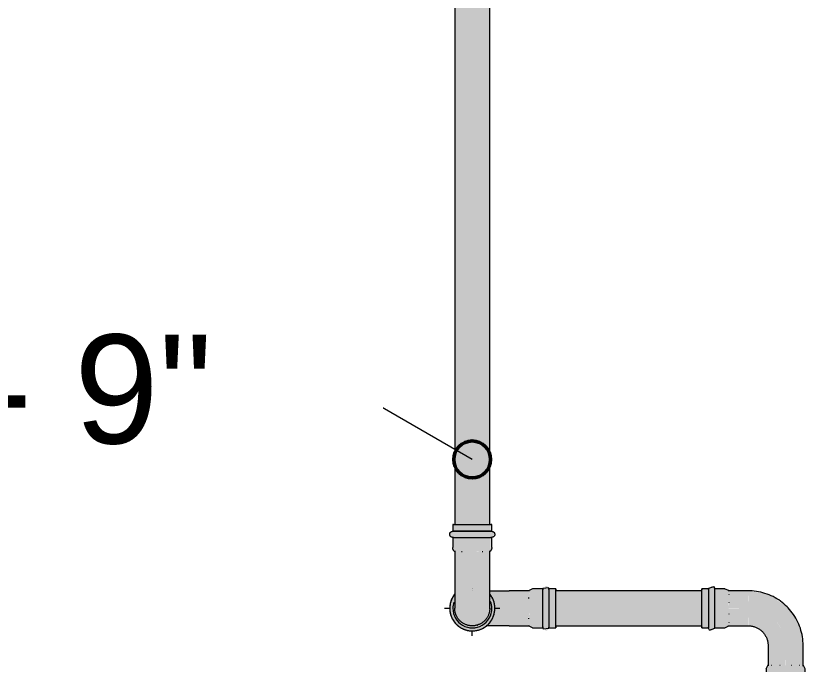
# Model space of a CAD drawing. Header units: inches. Extents: x -3385 to 41, y 7 to 1342.
# Drawn here: x -773.76 to -730.78, y 435.26 to 470.4 of the extents above; entities that cross this region are included whole.
import ezdxf

# ---------------------------------------------------------------- set-up
doc = ezdxf.new("R2010")
doc.units = ezdxf.units.IN
doc.header["$MEASUREMENT"] = 0
for name, color, linetype, lineweight in [('G-ANNO-DIMS', 111, 'Continuous', 9), ('P-PIPE', 3, 'Continuous', 9), ('P-PIPE-CNTR', 3, 'Continuous', 9)]:
    doc.layers.add(name, color=color, linetype=linetype, lineweight=lineweight)
doc.styles.add('Arial', font='arial.ttf', dxfattribs={"height": 5.901198})

# ---------------------------------------------------------------- blocks, each defined once
blk = doc.blocks.new('Victaulic-VicPress316-Elbow 90-45deg Style P568_P571 - Standard-1200392-LOWER PARKING')
at = {"layer": 'P-PIPE'}
for points in [[(-745.718, 438.284), (-745.721, 439.291), (-745.722, 439.291), (-745.84, 439.313), (-745.9, 439.265), (-745.938, 439.174), (-745.909, 439.1), (-745.937, 438.82), (-745.919, 438.747), (-745.919, 438.495), (-745.936, 438.284), (-745.84, 438.284)], [(-745.162, 438.284), (-745.161, 438.284), (-745.164, 439.291), (-745.721, 439.291), (-745.718, 438.284), (-745.162, 438.284)], [(-744.832, 438.284), (-744.835, 439.291), (-744.887, 439.449), (-745.001, 439.507), (-745.094, 439.394), (-745.164, 439.291), (-745.161, 438.284), (-744.914, 438.284)], [(-744.832, 438.284), (-744.457, 438.284), (-744.46, 439.291), (-744.835, 439.291), (-744.833, 438.595)], [(-747.718, 438.284), (-746.992, 438.284), (-746.996, 439.234), (-748.051, 439.225), (-748.05, 439.04), (-747.933, 438.874), (-747.881, 438.776), (-747.859, 438.734), (-747.795, 438.523), (-747.771, 438.284)], [(-748.994, 437.06), (-748.654, 437.118), (-748.361, 437.237), (-748.135, 437.436), (-747.865, 437.814), (-747.853, 438.284), (-747.934, 438.28), (-748.137, 437.66), (-748.666, 437.276), (-749.324, 437.279), (-749.851, 437.663), (-750.053, 438.284), (-750.218, 438.284), (-750.194, 438.044), (-750.124, 437.814), (-749.822, 437.395), (-749.627, 437.237), (-749.323, 437.113)], [(-748.665, 437.276), (-748.135, 437.661), (-747.933, 438.284), (-748.042, 438.284), (-748.052, 438.254), (-748.083, 438.046), (-748.116, 437.939), (-748.224, 437.725), (-748.272, 437.673), (-748.431, 437.526), (-748.545, 437.452), (-748.717, 437.38), (-748.836, 437.349), (-749.035, 437.338), (-749.226, 437.366), (-749.326, 437.393), (-749.495, 437.476), (-749.642, 437.59), (-749.762, 437.724), (-749.854, 437.878), (-749.912, 438.034), (-749.935, 438.125), (-749.95, 438.284), (-750.051, 438.284), (-749.83, 437.647), (-749.319, 437.276)], [(-747.8, 437.334), (-746.995, 437.348), (-746.992, 438.284), (-747.774, 438.284), (-747.834, 437.936), (-747.863, 437.865), (-747.865, 437.814), (-747.937, 437.684), (-747.982, 437.612), (-748.19, 437.376), (-748.224, 437.334), (-747.943, 437.334)], [(-745.915, 437.334), (-745.938, 437.393), (-745.908, 437.467), (-745.914, 437.554), (-745.918, 437.629), (-745.937, 437.747), (-745.919, 437.884), (-745.907, 438.079), (-745.936, 438.284), (-746.992, 438.284), (-746.995, 437.334), (-745.938, 437.334)], [(-745.841, 437.254), (-745.721, 437.276), (-745.718, 438.284), (-745.935, 438.28), (-745.905, 438.004), (-745.928, 437.673), (-745.914, 437.553), (-745.912, 437.437), (-745.937, 437.377), (-745.877, 437.276), (-745.852, 437.261)], [(-745.72, 437.276), (-745.164, 437.276), (-745.162, 438.284), (-745.718, 438.284), (-745.721, 437.276)], [(-745.001, 437.06), (-744.886, 437.126), (-744.835, 437.276), (-744.832, 438.284), (-745.161, 438.284), (-745.163, 437.273), (-745.05, 437.11)], [(-744.833, 437.276), (-744.46, 437.276), (-744.457, 438.284), (-744.832, 438.284), (-744.834, 437.276)], [(-748.247, 437.708), (-748.219, 437.738), (-748.242, 437.715), (-748.246, 437.709)]]:
    blk.add_hatch(color=256, dxfattribs=at).paths.add_polyline_path(points, flags=0)
h = blk.add_hatch(color=256, dxfattribs=at)
h.paths.add_polyline_path([(-750.053, 438.284), (-749.95, 438.6), (-749.951, 439), (-750.124, 438.753), (-750.194, 438.523), (-750.218, 438.284), (-750.124, 438.284)], flags=0)
h.paths.add_polyline_path([(-747.771, 438.284), (-747.795, 438.523), (-747.865, 438.753), (-748.051, 439), (-748.036, 438.6), (-747.933, 438.284), (-747.795, 438.284)], flags=0)
h = blk.add_hatch(color=256, dxfattribs=at)
h.paths.add_polyline_path([(-746.995, 439.219), (-746.994, 439.219), (-746.994, 439.219)], flags=0)
h.paths.add_polyline_path([(-746.78, 438.284), (-745.936, 438.284), (-745.909, 438.604), (-745.936, 438.86), (-745.916, 439.014), (-745.915, 439.127), (-745.938, 439.189), (-745.916, 439.234), (-746.995, 439.219), (-746.992, 438.284)], flags=0)
h = blk.add_hatch(color=256, dxfattribs=at)
h.paths.add_polyline_path([(-748.042, 438.284), (-747.933, 438.284), (-748.05, 438.61), (-748.047, 438.299)], flags=0)
h.paths.add_polyline_path([(-750.051, 438.284), (-749.949, 438.286), (-749.95, 438.594), (-750.006, 438.423)], flags=0)
for p, q in [((-748.995, 439.343), (-748.997, 439.343)), ((-748.992, 439.343), (-748.994, 439.343)), ((-745.722, 439.343), (-745.94, 439.234)), ((-745.166, 439.343), (-745.722, 439.343)), ((-744.461, 439.343), (-744.837, 439.343)), ((-748.998, 439.234), (-749.003, 439.234)), ((-745.895, 439.234), (-746.996, 439.234)), ((-749.003, 437.334), (-748.998, 437.334)), ((-748.997, 437.225), (-748.995, 437.225)), ((-748.994, 437.225), (-748.992, 437.225)), ((-746.996, 437.334), (-745.892, 437.334)), ((-745.722, 437.225), (-745.94, 437.334)), ((-745.722, 437.225), (-745.166, 437.225)), ((-744.837, 437.225), (-744.461, 437.225))]:
    blk.add_line(p, q, dxfattribs=at)
at = {"layer": 'P-PIPE', "flags": 128}
for points in [[(-744.832, 438.284), (-744.832, 438.326), (-744.832, 438.368), (-744.832, 438.41), (-744.832, 438.452), (-744.832, 438.494), (-744.832, 438.535), (-744.832, 438.576), (-744.832, 438.617), (-744.832, 438.657), (-744.833, 438.696), (-744.833, 438.735), (-744.833, 438.773), (-744.833, 438.81), (-744.833, 438.846), (-744.833, 438.882), (-744.833, 438.916), (-744.833, 438.95), (-744.833, 438.982), (-744.833, 439.014), (-744.834, 439.044), (-744.834, 439.073), (-744.834, 439.101), (-744.834, 439.127), (-744.834, 439.152), (-744.834, 439.176), (-744.834, 439.198), (-744.835, 439.219), (-744.835, 439.238), (-744.835, 439.256), (-744.835, 439.272), (-744.835, 439.287), (-744.835, 439.3), (-744.836, 439.312), (-744.836, 439.322), (-744.836, 439.331), (-744.836, 439.339), (-744.836, 439.346), (-744.837, 439.355), (-744.848, 439.402), (-745.164, 439.365), (-745.166, 439.35), (-745.166, 439.342), (-745.166, 439.335), (-745.166, 439.327), (-745.167, 439.318), (-745.167, 439.307), (-745.167, 439.294)], [(-749.96, 439.035), (-749.989, 438.996), (-750.017, 438.956), (-750.043, 438.914), (-750.067, 438.872), (-750.09, 438.828), (-750.111, 438.784), (-750.13, 438.739), (-750.147, 438.693), (-750.163, 438.647), (-750.176, 438.6), (-750.188, 438.552), (-750.198, 438.504), (-750.206, 438.456), (-750.212, 438.408), (-750.216, 438.359), (-750.218, 438.31), (-750.218, 438.284)], [(-748.051, 439.234), (-748.008, 439.234), (-747.937, 439.234), (-747.865, 439.234), (-747.792, 439.234), (-747.718, 439.234), (-747.642, 439.234), (-747.565, 439.234), (-747.488, 439.234), (-747.409, 439.234), (-747.33, 439.234), (-747.25, 439.234), (-747.17, 439.234), (-747.09, 439.234), (-747.009, 439.234), (-746.996, 439.234)], [(-747.771, 438.284), (-747.772, 438.332), (-747.775, 438.381), (-747.78, 438.43), (-747.787, 438.478), (-747.795, 438.527), (-747.806, 438.574), (-747.819, 438.622), (-747.833, 438.668), (-747.849, 438.715), (-747.868, 438.76), (-747.887, 438.805), (-747.909, 438.849), (-747.933, 438.891), (-747.958, 438.933), (-747.985, 438.974), (-748.013, 439.014), (-748.043, 439.053)], [(-750.218, 438.284), (-750.217, 438.235), (-750.214, 438.186), (-750.209, 438.137), (-750.202, 438.089), (-750.194, 438.04), (-750.183, 437.993), (-750.17, 437.945), (-750.156, 437.899), (-750.139, 437.853), (-750.121, 437.807), (-750.101, 437.762), (-750.08, 437.719), (-750.056, 437.676), (-750.031, 437.634), (-750.004, 437.593), (-749.976, 437.553), (-749.946, 437.514), (-749.914, 437.477), (-749.881, 437.441), (-749.847, 437.406), (-749.811, 437.372), (-749.774, 437.341), (-749.736, 437.31), (-749.696, 437.281), (-749.655, 437.254), (-749.614, 437.228), (-749.571, 437.204), (-749.527, 437.182), (-749.483, 437.162), (-749.438, 437.143), (-749.392, 437.126), (-749.345, 437.111), (-749.298, 437.098), (-749.25, 437.087), (-749.202, 437.078), (-749.154, 437.07), (-749.105, 437.065), (-749.057, 437.062), (-749.008, 437.06), (-748.959, 437.061), (-748.91, 437.063), (-748.861, 437.067), (-748.813, 437.074), (-748.764, 437.082), (-748.716, 437.092), (-748.669, 437.104), (-748.622, 437.118), (-748.576, 437.134), (-748.53, 437.152), (-748.485, 437.171), (-748.441, 437.192), (-748.398, 437.215), (-748.356, 437.24), (-748.315, 437.266), (-748.274, 437.294), (-748.235, 437.324), (-748.198, 437.355), (-748.161, 437.388), (-748.126, 437.422), (-748.092, 437.457), (-748.06, 437.494), (-748.029, 437.532), (-748, 437.571), (-747.972, 437.611), (-747.946, 437.653), (-747.922, 437.695), (-747.899, 437.739), (-747.878, 437.783), (-747.859, 437.828), (-747.842, 437.874), (-747.826, 437.92), (-747.813, 437.967), (-747.801, 438.015), (-747.791, 438.063), (-747.783, 438.111), (-747.777, 438.159), (-747.773, 438.208), (-747.771, 438.257), (-747.771, 438.284)], [(-745.167, 437.28), (-745.167, 437.267), (-745.167, 437.255), (-745.166, 437.245), (-745.166, 437.236), (-745.166, 437.228), (-745.166, 437.221), (-745.165, 437.213), (-745.155, 437.166), (-744.838, 437.202), (-744.837, 437.217), (-744.836, 437.225), (-744.836, 437.232), (-744.836, 437.24), (-744.836, 437.249), (-744.835, 437.26), (-744.835, 437.273), (-744.835, 437.287), (-744.835, 437.302), (-744.835, 437.319), (-744.835, 437.338), (-744.834, 437.358), (-744.834, 437.379), (-744.834, 437.402), (-744.834, 437.426), (-744.834, 437.452), (-744.834, 437.479), (-744.834, 437.507), (-744.833, 437.537), (-744.833, 437.568), (-744.833, 437.599), (-744.833, 437.632), (-744.833, 437.666), (-744.833, 437.701), (-744.833, 437.737), (-744.833, 437.774), (-744.833, 437.812), (-744.833, 437.85), (-744.833, 437.889), (-744.832, 437.929), (-744.832, 437.969), (-744.832, 438.009), (-744.832, 438.051), (-744.832, 438.092), (-744.832, 438.134), (-744.832, 438.176), (-744.832, 438.218), (-744.832, 438.261), (-744.832, 438.284)], [(-748.995, 437.334), (-749.001, 437.334), (-749.003, 437.334), (-749.003, 437.334)], [(-746.996, 437.334), (-747.076, 437.334), (-747.157, 437.334), (-747.237, 437.334), (-747.317, 437.334), (-747.396, 437.334), (-747.475, 437.334), (-747.552, 437.334), (-747.629, 437.334), (-747.705, 437.334), (-747.78, 437.334), (-747.853, 437.334), (-747.925, 437.334), (-747.996, 437.334), (-748.065, 437.334), (-748.132, 437.334), (-748.198, 437.334), (-748.242, 437.334)]]:
    blk.add_lwpolyline(points, dxfattribs=at)
at = {"layer": 'P-PIPE'}
for centre, major_axis, ratio, start_param, end_param in [((-745.166, 438.284), (0, 1.059), 0.004151, 4.712389, 6.597345), ((-744.837, 438.284), (0, 1.059), 0.004151, 4.712389, 6.551046), ((-744.461, 438.284), (0, 1.059), 0.004151, 4.712389, 6.597345), ((-745.94, 438.284), (0, 0.95), 0.004151, 5.317863, 5.367557), ((-748.992, 438.284), (0, 1.059), 0.999991, 1.256643, 1.570796), ((-748.992, 438.284), (0, 1.059), 0.999991, 4.712389, 5.07564), ((-748.992, 438.284), (0, 1.059), 0.999991, 1.570796, 4.712389), ((-748.992, 438.284), (0, 0.95), 0.999991, 4.669048, 4.712389), ((-748.992, 438.284), (0, 0.95), 0.999991, 4.712389, 4.729247), ((-745.166, 438.284), (0, 1.059), 0.004151, 2.827433, 4.712389), ((-744.837, 438.284), (0, 1.059), 0.004151, 2.85003, 4.712389), ((-744.461, 438.284), (0, 1.059), 0.004151, 2.827433, 4.712389), ((-748.992, 438.284), (0, 0.95), 0.999991, 4.039017, 4.118381), ((-745.94, 438.284), (0, 0.95), 0.004151, 4.057221, 4.106915), ((-748.994, 438.284), (0, 1.059), 0.999991, 2.827433, 3.455752), ((-748.992, 438.284), (0, 0.95), 0.999991, 3.411633, 3.455752)]:
    blk.add_ellipse(centre, major_axis=major_axis, ratio=ratio, start_param=start_param, end_param=end_param, dxfattribs=at)
blk = doc.blocks.new('Victaulic-VicPress316-Elbow 90-45deg Style P568_P571 - Standard-V22-LOWER PARKING')
at = {"layer": 'P-PIPE'}
for points in [[(-749.002, 442.458), (-749.002, 442.834), (-750.008, 442.834), (-750.008, 442.458), (-749.002, 442.458), (-749.23, 442.52)], [(-747.994, 442.458), (-747.994, 442.834), (-749.002, 442.834), (-749.002, 442.458), (-748.113, 442.458)], [(-748.121, 442.129), (-747.994, 442.129), (-747.777, 442.294), (-747.835, 442.406), (-747.994, 442.458), (-749.002, 442.458), (-749.002, 442.129), (-748.178, 442.129)], [(-749.236, 441.573), (-749.002, 441.573), (-749.002, 442.129), (-750.008, 442.129), (-750.008, 441.573), (-749.239, 441.573)], [(-748.178, 441.573), (-747.994, 441.573), (-747.994, 442.129), (-749.002, 442.129), (-749.002, 441.573), (-748.187, 441.573)], [(-748.109, 441.355), (-748.071, 441.368), (-747.994, 441.417), (-747.971, 441.454), (-747.994, 441.573), (-749.002, 441.573), (-748.999, 441.355), (-748.723, 441.386), (-748.391, 441.363), (-748.271, 441.378), (-748.155, 441.381)], [(-749.002, 440.299), (-749.003, 441.355), (-749.323, 441.382), (-749.624, 441.365), (-749.732, 441.376), (-749.834, 441.383), (-749.905, 441.355), (-749.951, 441.378), (-749.937, 440.299), (-749.002, 440.299)], [(-748.051, 440.299), (-748.052, 441.378), (-748.109, 441.355), (-748.187, 441.384), (-748.272, 441.378), (-748.347, 441.374), (-748.464, 441.355), (-748.563, 441.371), (-748.798, 441.383), (-749.002, 441.355), (-749.001, 440.299), (-748.066, 440.299)], [(-748.999, 437.335), (-749.002, 440.299), (-749.951, 440.299), (-749.948, 438.279), (-749.914, 438.041), (-749.878, 437.931), (-749.82, 437.808), (-749.725, 437.673), (-749.566, 437.526), (-749.452, 437.452), (-749.28, 437.38), (-749.146, 437.348), (-749, 437.335)], [(-748.999, 437.335), (-748.834, 437.349), (-748.673, 437.392), (-748.505, 437.474), (-748.388, 437.557), (-748.224, 437.741), (-748.176, 437.809), (-748.086, 438.034), (-748.064, 438.118), (-748.05, 438.437), (-748.066, 440.299), (-749.002, 440.299), (-748.999, 437.348)]]:
    blk.add_hatch(color=256, dxfattribs=at).paths.add_polyline_path(points, flags=0)
h = blk.add_hatch(color=256, dxfattribs=at)
h.paths.add_polyline_path([(-749.002, 442.129), (-749.002, 442.458), (-750.049, 442.445), (-750.167, 442.406), (-750.224, 442.294), (-750.167, 442.24), (-750.008, 442.129), (-749.234, 442.129)], flags=0)
h.paths.add_polyline_path([(-749.242, 442.179), (-749.002, 442.211), (-749.002, 442.211), (-749.203, 442.184)], flags=0)
h = blk.add_hatch(color=256, dxfattribs=at)
h.paths.add_polyline_path([(-749.002, 441.403), (-749.002, 441.403), (-749.106, 441.442)], flags=0)
h.paths.add_polyline_path([(-749.002, 441.355), (-749.002, 441.573), (-750.008, 441.571), (-750.031, 441.454), (-749.982, 441.394), (-749.893, 441.355), (-749.818, 441.384), (-749.54, 441.355), (-749.465, 441.372), (-749.213, 441.372), (-749.005, 441.355)], flags=0)
h = blk.add_hatch(color=256, dxfattribs=at)
h.paths.add_polyline_path([(-748.997, 437.06), (-748.997, 437.061), (-749.323, 437.113), (-749.509, 437.183), (-749.429, 437.142), (-749.19, 437.079)], flags=0)
h.paths.add_polyline_path([(-749.844, 437.424), (-750.061, 437.692), (-750.044, 437.65), (-749.849, 437.428)], flags=0)
h.paths.add_polyline_path([(-749.763, 437.597), (-749.781, 437.612), (-749.856, 437.684), (-749.836, 437.65), (-749.783, 437.612)], flags=0)
h.paths.add_polyline_path([(-750.024, 438.194), (-750.033, 438.227), (-750.051, 438.284), (-750.051, 438.279), (-750.028, 438.207)], flags=0)
h.paths.add_polyline_path([(-750.091, 438.801), (-749.951, 439.014), (-749.965, 439.014), (-750.061, 438.876)], flags=0)
h = blk.add_hatch(color=256, dxfattribs=at)
h.paths.add_polyline_path([(-748.568, 437.153), (-748.528, 437.154), (-748.525, 437.17), (-748.561, 437.156)], flags=0)
h.paths.add_polyline_path([(-748.137, 437.434), (-748.073, 437.499), (-747.933, 437.693), (-747.95, 437.689), (-748.135, 437.436)], flags=0)
h.paths.add_polyline_path([(-747.863, 437.865), (-747.824, 437.972), (-747.774, 438.284), (-747.853, 438.284), (-747.862, 437.929)], flags=0)
h.paths.add_polyline_path([(-747.912, 438.822), (-747.95, 438.917), (-748.042, 439.007), (-747.933, 438.853)], flags=0)
for p, q in [((-750.06, 442.834), (-750.06, 442.458)), ((-747.942, 442.458), (-747.942, 442.834)), ((-750.06, 442.129), (-750.06, 441.573)), ((-747.942, 441.573), (-747.942, 442.129)), ((-749.951, 441.398), (-749.951, 440.299)), ((-748.051, 440.299), (-748.051, 441.401)), ((-748.997, 439.343), (-748.998, 439.343)), ((-748.997, 439.343), (-748.997, 439.343)), ((-748.998, 439.234), (-748.999, 439.234)), ((-748.999, 437.334), (-748.998, 437.334)), ((-748.998, 437.225), (-748.997, 437.225)), ((-748.997, 437.225), (-748.997, 437.225))]:
    blk.add_line(p, q, dxfattribs=at)
at = {"layer": 'P-PIPE', "flags": 128}
for points in [[(-750.06, 442.129), (-750.067, 442.129), (-750.073, 442.13), (-750.08, 442.13), (-750.086, 442.131), (-750.093, 442.132), (-750.099, 442.134), (-750.105, 442.135), (-750.112, 442.137), (-750.118, 442.14), (-750.124, 442.142), (-750.13, 442.145), (-750.136, 442.148), (-750.142, 442.151), (-750.147, 442.154), (-750.153, 442.158), (-750.158, 442.162), (-750.163, 442.166), (-750.168, 442.17), (-750.173, 442.174), (-750.178, 442.179), (-750.182, 442.184), (-750.187, 442.189), (-750.191, 442.194), (-750.195, 442.199), (-750.198, 442.205), (-750.202, 442.21), (-750.205, 442.216), (-750.208, 442.222), (-750.211, 442.228), (-750.213, 442.234), (-750.216, 442.24), (-750.218, 442.246), (-750.219, 442.253), (-750.221, 442.259), (-750.222, 442.266), (-750.223, 442.272), (-750.224, 442.279), (-750.224, 442.285), (-750.224, 442.292), (-750.224, 442.298), (-750.224, 442.305), (-750.223, 442.311), (-750.223, 442.318), (-750.222, 442.324), (-750.22, 442.331), (-750.219, 442.337), (-750.217, 442.344), (-750.215, 442.35), (-750.212, 442.356), (-750.21, 442.362), (-750.207, 442.368), (-750.204, 442.374), (-750.2, 442.379), (-750.197, 442.385), (-750.193, 442.39), (-750.189, 442.396), (-750.185, 442.401), (-750.18, 442.406), (-750.176, 442.41), (-750.171, 442.415), (-750.166, 442.419), (-750.161, 442.423), (-750.156, 442.427), (-750.15, 442.431), (-750.145, 442.435), (-750.139, 442.438), (-750.133, 442.441), (-750.127, 442.444), (-750.121, 442.446), (-750.115, 442.449), (-750.109, 442.451), (-750.103, 442.452), (-750.096, 442.454), (-750.09, 442.455), (-750.083, 442.456), (-750.077, 442.457), (-750.07, 442.458), (-750.064, 442.458), (-750.06, 442.458)], [(-749.002, 442.458), (-749.044, 442.458), (-749.087, 442.458), (-749.129, 442.458), (-749.171, 442.458), (-749.212, 442.458), (-749.254, 442.458), (-749.295, 442.458), (-749.335, 442.458), (-749.375, 442.458), (-749.414, 442.458), (-749.453, 442.458), (-749.491, 442.458), (-749.528, 442.458), (-749.564, 442.458), (-749.6, 442.458), (-749.634, 442.458), (-749.668, 442.458), (-749.7, 442.458), (-749.731, 442.458), (-749.761, 442.458), (-749.79, 442.458), (-749.818, 442.458), (-749.844, 442.458), (-749.869, 442.458), (-749.893, 442.458), (-749.915, 442.458), (-749.935, 442.458), (-749.955, 442.458), (-749.972, 442.458), (-749.988, 442.458), (-750.003, 442.458), (-750.016, 442.458), (-750.027, 442.458), (-750.037, 442.458), (-750.045, 442.458), (-750.051, 442.458), (-750.056, 442.458), (-750.059, 442.458), (-750.06, 442.458), (-750.06, 442.458)], [(-750.06, 442.458), (-750.059, 442.458), (-750.057, 442.458), (-750.052, 442.458), (-750.046, 442.458), (-750.039, 442.458), (-750.03, 442.458), (-750.019, 442.458), (-750.006, 442.458)], [(-747.942, 442.458), (-747.943, 442.458), (-747.945, 442.458), (-747.95, 442.458), (-747.955, 442.458), (-747.963, 442.458), (-747.972, 442.458), (-747.983, 442.458), (-747.996, 442.458), (-748.01, 442.458), (-748.026, 442.458), (-748.043, 442.458), (-748.062, 442.458), (-748.082, 442.458), (-748.104, 442.458), (-748.127, 442.458), (-748.152, 442.458), (-748.178, 442.458), (-748.205, 442.458), (-748.233, 442.458), (-748.263, 442.458), (-748.294, 442.458), (-748.326, 442.458), (-748.359, 442.458), (-748.394, 442.458), (-748.429, 442.458), (-748.465, 442.458), (-748.502, 442.458), (-748.54, 442.458), (-748.578, 442.458), (-748.617, 442.458), (-748.657, 442.458), (-748.697, 442.458), (-748.738, 442.458), (-748.779, 442.458), (-748.821, 442.458), (-748.863, 442.458), (-748.905, 442.458), (-748.947, 442.458), (-748.99, 442.458), (-749.002, 442.458)], [(-747.999, 442.458), (-747.986, 442.458), (-747.975, 442.458), (-747.965, 442.458), (-747.957, 442.458), (-747.951, 442.458), (-747.946, 442.458), (-747.943, 442.458), (-747.942, 442.458), (-747.942, 442.458)], [(-747.942, 442.458), (-747.935, 442.458), (-747.929, 442.458), (-747.922, 442.457), (-747.916, 442.456), (-747.909, 442.455), (-747.903, 442.453), (-747.896, 442.452), (-747.89, 442.45), (-747.884, 442.447), (-747.878, 442.445), (-747.872, 442.442), (-747.866, 442.439), (-747.86, 442.436), (-747.855, 442.433), (-747.849, 442.429), (-747.844, 442.425), (-747.839, 442.421), (-747.833, 442.417), (-747.829, 442.413), (-747.824, 442.408), (-747.819, 442.403), (-747.815, 442.398), (-747.811, 442.393), (-747.807, 442.388), (-747.804, 442.382), (-747.8, 442.377), (-747.797, 442.371), (-747.794, 442.365), (-747.791, 442.359), (-747.789, 442.353), (-747.786, 442.347), (-747.784, 442.341), (-747.783, 442.334), (-747.781, 442.328), (-747.78, 442.321), (-747.779, 442.315), (-747.778, 442.308), (-747.778, 442.302), (-747.777, 442.295), (-747.778, 442.289), (-747.778, 442.282), (-747.778, 442.276), (-747.779, 442.269), (-747.78, 442.263), (-747.782, 442.256), (-747.783, 442.25), (-747.785, 442.243), (-747.787, 442.237), (-747.79, 442.231), (-747.792, 442.225), (-747.795, 442.219), (-747.798, 442.213), (-747.802, 442.208), (-747.805, 442.202), (-747.809, 442.197), (-747.813, 442.191), (-747.817, 442.186), (-747.822, 442.182), (-747.826, 442.177), (-747.831, 442.172), (-747.836, 442.168), (-747.841, 442.164), (-747.846, 442.16), (-747.852, 442.156), (-747.857, 442.153), (-747.863, 442.149), (-747.869, 442.146), (-747.875, 442.143), (-747.881, 442.141), (-747.887, 442.139), (-747.893, 442.136), (-747.899, 442.135), (-747.906, 442.133), (-747.912, 442.132), (-747.919, 442.131), (-747.925, 442.13), (-747.932, 442.129), (-747.938, 442.129), (-747.942, 442.129)], [(-750.015, 442.129), (-750.027, 442.129), (-750.036, 442.129), (-750.044, 442.129), (-750.051, 442.129), (-750.056, 442.129), (-750.059, 442.129), (-750.06, 442.129), (-750.06, 442.129)], [(-750.06, 442.129), (-750.059, 442.129), (-750.057, 442.129), (-750.052, 442.129), (-750.046, 442.129), (-750.039, 442.129), (-750.03, 442.129), (-750.019, 442.129), (-750.006, 442.129), (-749.992, 442.129), (-749.976, 442.129), (-749.959, 442.129), (-749.94, 442.129), (-749.92, 442.129), (-749.898, 442.129), (-749.875, 442.129), (-749.85, 442.129), (-749.824, 442.129), (-749.797, 442.129), (-749.769, 442.129), (-749.739, 442.129), (-749.708, 442.129), (-749.676, 442.129), (-749.643, 442.129), (-749.608, 442.129), (-749.573, 442.129), (-749.537, 442.129), (-749.5, 442.129), (-749.462, 442.129), (-749.424, 442.129), (-749.385, 442.129), (-749.345, 442.129), (-749.305, 442.129), (-749.264, 442.129), (-749.223, 442.129), (-749.181, 442.129), (-749.139, 442.129), (-749.097, 442.129), (-749.055, 442.129), (-749.012, 442.129), (-749.002, 442.129)], [(-749.002, 442.129), (-748.96, 442.129), (-748.917, 442.129), (-748.875, 442.129), (-748.833, 442.129), (-748.792, 442.129), (-748.75, 442.129), (-748.709, 442.129), (-748.669, 442.129), (-748.629, 442.129), (-748.589, 442.129), (-748.551, 442.129), (-748.513, 442.129), (-748.476, 442.129), (-748.439, 442.129), (-748.404, 442.129), (-748.369, 442.129), (-748.336, 442.129), (-748.303, 442.129), (-748.272, 442.129), (-748.242, 442.129), (-748.213, 442.129), (-748.185, 442.129), (-748.159, 442.129), (-748.134, 442.129), (-748.11, 442.129), (-748.088, 442.129), (-748.067, 442.129), (-748.048, 442.129), (-748.03, 442.129), (-748.014, 442.129), (-748, 442.129), (-747.987, 442.129), (-747.975, 442.129), (-747.966, 442.129), (-747.958, 442.129), (-747.951, 442.129), (-747.946, 442.129), (-747.943, 442.129), (-747.942, 442.129), (-747.942, 442.129)], [(-747.942, 442.129), (-747.943, 442.129), (-747.945, 442.129), (-747.95, 442.129), (-747.955, 442.129), (-747.963, 442.129), (-747.972, 442.129), (-747.983, 442.129), (-747.996, 442.129)], [(-749.951, 441.355), (-749.96, 441.361), (-749.968, 441.368), (-749.976, 441.376), (-749.984, 441.383), (-749.991, 441.391), (-749.998, 441.4), (-750.005, 441.408), (-750.011, 441.417), (-750.017, 441.426), (-750.023, 441.435), (-750.028, 441.445), (-750.033, 441.455), (-750.038, 441.465), (-750.042, 441.475), (-750.045, 441.485), (-750.049, 441.495), (-750.052, 441.506), (-750.054, 441.516), (-750.056, 441.527), (-750.058, 441.538), (-750.059, 441.549), (-750.06, 441.56), (-750.06, 441.571), (-750.06, 441.573)], [(-747.942, 441.573), (-747.942, 441.562), (-747.943, 441.551), (-747.944, 441.54), (-747.945, 441.529), (-747.947, 441.518), (-747.95, 441.508), (-747.953, 441.497), (-747.956, 441.487), (-747.959, 441.477), (-747.963, 441.466), (-747.968, 441.456), (-747.973, 441.447), (-747.978, 441.437), (-747.984, 441.428), (-747.99, 441.419), (-747.996, 441.41), (-748.003, 441.401), (-748.01, 441.393), (-748.017, 441.385), (-748.025, 441.377), (-748.033, 441.37), (-748.041, 441.363), (-748.049, 441.356), (-748.051, 441.355)], [(-749.951, 440.299), (-749.951, 440.218), (-749.951, 440.138), (-749.951, 440.058), (-749.951, 439.978), (-749.951, 439.898), (-749.951, 439.82), (-749.951, 439.742), (-749.951, 439.665), (-749.951, 439.589), (-749.951, 439.514), (-749.951, 439.44), (-749.951, 439.368), (-749.951, 439.297), (-749.951, 439.228), (-749.951, 439.161), (-749.951, 439.095), (-749.951, 439.032), (-749.951, 438.97), (-749.95, 438.91), (-749.95, 438.853), (-749.95, 438.798), (-749.95, 438.746), (-749.95, 438.695), (-749.95, 438.648), (-749.95, 438.603), (-749.95, 438.561), (-749.95, 438.521), (-749.95, 438.485), (-749.95, 438.451), (-749.95, 438.421), (-749.95, 438.393), (-749.95, 438.368), (-749.95, 438.347), (-749.95, 438.328), (-749.949, 438.313), (-749.949, 438.301), (-749.949, 438.292), (-749.949, 438.286), (-749.949, 438.284), (-749.949, 438.284)], [(-748.049, 438.284), (-748.049, 438.285), (-748.049, 438.29), (-748.049, 438.298), (-748.049, 438.309), (-748.049, 438.324), (-748.05, 438.341), (-748.05, 438.362), (-748.05, 438.386), (-748.05, 438.413), (-748.05, 438.443), (-748.05, 438.475), (-748.05, 438.511), (-748.05, 438.55), (-748.05, 438.591), (-748.05, 438.636), (-748.05, 438.682), (-748.05, 438.732), (-748.05, 438.784), (-748.05, 438.838), (-748.05, 438.895), (-748.05, 438.954), (-748.051, 439.015), (-748.051, 439.078), (-748.051, 439.143), (-748.051, 439.21), (-748.051, 439.279), (-748.051, 439.349), (-748.051, 439.421), (-748.051, 439.494), (-748.051, 439.569), (-748.051, 439.644), (-748.051, 439.721), (-748.051, 439.799), (-748.051, 439.877), (-748.051, 439.956), (-748.051, 440.036), (-748.051, 440.116), (-748.051, 440.196), (-748.051, 440.277), (-748.051, 440.299)], [(-749.951, 439.05), (-749.971, 439.025), (-750, 438.985), (-750.027, 438.945), (-750.052, 438.903), (-750.076, 438.86), (-750.099, 438.817), (-750.119, 438.772), (-750.138, 438.727), (-750.154, 438.681), (-750.169, 438.634), (-750.183, 438.587), (-750.194, 438.54), (-750.203, 438.491), (-750.21, 438.443), (-750.216, 438.394), (-750.219, 438.346), (-750.221, 438.297), (-750.22, 438.248), (-750.218, 438.199), (-750.213, 438.15), (-750.207, 438.102), (-750.199, 438.053), (-750.189, 438.006), (-750.177, 437.958), (-750.163, 437.911), (-750.147, 437.865), (-750.129, 437.819), (-750.11, 437.774), (-750.089, 437.73), (-750.066, 437.687), (-750.041, 437.645), (-750.014, 437.604), (-749.986, 437.564), (-749.957, 437.525), (-749.926, 437.487), (-749.893, 437.45), (-749.859, 437.415), (-749.824, 437.381), (-749.787, 437.349), (-749.749, 437.318), (-749.71, 437.289), (-749.669, 437.261), (-749.628, 437.235), (-749.586, 437.211), (-749.542, 437.188), (-749.498, 437.167), (-749.453, 437.148), (-749.407, 437.131), (-749.361, 437.115), (-749.314, 437.102), (-749.266, 437.09), (-749.218, 437.08), (-749.17, 437.072), (-749.121, 437.066), (-749.073, 437.062), (-749.024, 437.06), (-748.997, 437.06)], [(-747.873, 438.765), (-747.885, 438.793), (-747.906, 438.837), (-747.929, 438.88), (-747.954, 438.922), (-747.98, 438.963), (-748.008, 439.004), (-748.038, 439.043), (-748.051, 439.058)], [(-747.806, 438.562), (-747.818, 438.609), (-747.832, 438.656), (-747.848, 438.702), (-747.855, 438.72)], [(-747.774, 438.319), (-747.777, 438.368), (-747.781, 438.417), (-747.787, 438.465), (-747.791, 438.487)], [(-748.999, 437.334), (-749.037, 437.334), (-749.075, 437.337), (-749.113, 437.34), (-749.15, 437.346), (-749.188, 437.352), (-749.225, 437.361), (-749.262, 437.371), (-749.298, 437.382), (-749.334, 437.394), (-749.369, 437.409), (-749.404, 437.424), (-749.438, 437.441), (-749.471, 437.459), (-749.504, 437.479), (-749.536, 437.499), (-749.566, 437.522), (-749.596, 437.545), (-749.626, 437.569), (-749.654, 437.595), (-749.681, 437.622), (-749.707, 437.649), (-749.731, 437.678), (-749.755, 437.708), (-749.777, 437.739), (-749.799, 437.77), (-749.818, 437.803), (-749.837, 437.836), (-749.854, 437.87), (-749.87, 437.904), (-749.885, 437.939), (-749.898, 437.975), (-749.909, 438.011), (-749.919, 438.048), (-749.928, 438.085), (-749.935, 438.122), (-749.941, 438.16), (-749.945, 438.197), (-749.948, 438.235), (-749.949, 438.273), (-749.949, 438.284)], [(-748.049, 438.284), (-748.05, 438.246), (-748.052, 438.208), (-748.056, 438.17), (-748.061, 438.132), (-748.068, 438.095), (-748.076, 438.058), (-748.086, 438.021), (-748.097, 437.985), (-748.11, 437.949), (-748.124, 437.914), (-748.14, 437.879), (-748.156, 437.845), (-748.175, 437.811), (-748.194, 437.779), (-748.215, 437.747), (-748.237, 437.716), (-748.26, 437.686), (-748.285, 437.657), (-748.311, 437.629), (-748.337, 437.602), (-748.365, 437.576), (-748.394, 437.551), (-748.424, 437.528), (-748.454, 437.505), (-748.486, 437.484), (-748.518, 437.464), (-748.551, 437.446), (-748.585, 437.428), (-748.62, 437.413), (-748.655, 437.398), (-748.691, 437.385), (-748.727, 437.373), (-748.763, 437.363), (-748.8, 437.355), (-748.838, 437.347), (-748.875, 437.342), (-748.913, 437.337), (-748.951, 437.335), (-748.989, 437.334), (-748.999, 437.334)], [(-747.866, 437.819), (-747.857, 437.84), (-747.84, 437.886), (-747.825, 437.933), (-747.812, 437.98), (-747.801, 438.028), (-747.792, 438.076), (-747.784, 438.124), (-747.779, 438.173), (-747.775, 438.221), (-747.774, 438.27)], [(-748.997, 437.06), (-748.948, 437.061), (-748.9, 437.064), (-748.851, 437.069), (-748.802, 437.076), (-748.754, 437.084), (-748.706, 437.095), (-748.659, 437.108), (-748.612, 437.122), (-748.566, 437.138), (-748.521, 437.157), (-748.476, 437.177), (-748.432, 437.198), (-748.389, 437.222), (-748.347, 437.247), (-748.306, 437.274), (-748.267, 437.302), (-748.228, 437.332), (-748.191, 437.364), (-748.154, 437.397), (-748.12, 437.431), (-748.086, 437.467), (-748.054, 437.504), (-748.024, 437.542), (-747.995, 437.582), (-747.968, 437.622), (-747.942, 437.664), (-747.918, 437.707), (-747.896, 437.75), (-747.876, 437.795)]]:
    blk.add_lwpolyline(points, dxfattribs=at)
at = {"layer": 'P-PIPE'}
for centre, major_axis, start_param, end_param in [((-749.001, 442.834), (-1.059, 0), 5.971751, 7.853061), ((-749.001, 442.834), (-1.059, 0), 1.569875, 3.454831), ((-749.001, 442.458), (-1.059, 0), 5.971748, 7.853061), ((-749.001, 442.458), (-1.059, 0), 1.569875, 3.454832), ((-749.001, 442.129), (-1.059, 0), 5.971748, 7.853061), ((-749.001, 442.129), (-1.059, 0), 1.569875, 3.454832), ((-749.001, 441.355), (-0.95, 0), 0.914707, 0.964409), ((-749.001, 441.355), (-0.95, 0), 2.175349, 2.22504)]:
    blk.add_ellipse(centre, major_axis=major_axis, ratio=0.000001, start_param=start_param, end_param=end_param, dxfattribs=at)
blk = doc.blocks.new('Victaulic-VicPress316-Elbow 90-45deg Style P568_P571 - Standard-1200505-LOWER PARKING')
at = {"layer": 'P-PIPE'}
for points in [[(-736.55, 437.225), (-736.174, 437.225), (-736.17, 438.607), (-736.174, 439.343), (-736.55, 439.343), (-736.546, 437.952), (-736.549, 437.29)], [(-736.01, 437.06), (-735.845, 437.225), (-735.841, 438.607), (-735.845, 439.343), (-735.881, 439.395), (-735.985, 439.482), (-736.01, 439.507), (-736.174, 439.343), (-736.17, 437.952), (-736.172, 437.221), (-736.136, 437.169), (-736.033, 437.083)], [(-735.845, 437.225), (-735.289, 437.225), (-735.285, 438.607), (-735.289, 439.343), (-735.845, 439.343), (-735.841, 437.95), (-735.844, 437.294)], [(-735.289, 437.225), (-735.149, 437.283), (-735.081, 437.342), (-735.104, 437.366), (-735.069, 437.533), (-735.092, 437.633), (-735.074, 437.941), (-735.067, 437.998), (-735.08, 438.115), (-735.086, 438.352), (-735.08, 438.655), (-735.097, 438.764), (-735.069, 439.056), (-735.096, 439.175), (-735.095, 439.244), (-735.106, 439.25), (-735.119, 439.274), (-735.167, 439.314), (-735.289, 439.343), (-735.285, 437.952), (-735.289, 437.249)], [(-735.091, 438.28), (-734.011, 438.28), (-734.015, 439.234), (-735.078, 439.222), (-735.097, 439.169), (-735.075, 439.003), (-735.088, 438.948), (-735.08, 438.655), (-735.068, 438.557), (-735.081, 438.428), (-735.091, 438.292)], [(-731.996, 436.264), (-731.05, 436.268), (-731.099, 436.515), (-731.167, 436.992), (-731.295, 437.435), (-731.477, 437.739), (-731.88, 438.308), (-731.948, 438.385), (-732.357, 438.658), (-732.591, 438.834), (-732.904, 439.014), (-733.29, 439.115), (-733.939, 439.218), (-734.015, 439.234), (-734.012, 438.891), (-734.011, 438.28), (-733.24, 438.126), (-732.586, 437.689), (-732.149, 437.036), (-731.996, 436.265)], [(-735.071, 437.334), (-734.014, 437.347), (-734.011, 438.28), (-735.091, 438.267), (-735.074, 437.941), (-735.097, 437.796), (-735.09, 437.737), (-735.091, 437.605), (-735.069, 437.505), (-735.104, 437.364), (-735.073, 437.334)], [(-735.928, 437.142), (-735.883, 437.172), (-735.845, 437.225), (-735.918, 437.152)], [(-732.472, 435.179), (-732.372, 435.196), (-732.274, 435.208), (-732.144, 435.195), (-731.996, 435.185), (-731.996, 436.264), (-732.95, 436.267), (-732.938, 435.204), (-732.886, 435.184), (-732.72, 435.203), (-732.664, 435.189), (-732.475, 435.18)], [(-731.083, 435.177), (-731.08, 435.178), (-731.05, 435.213), (-731.064, 436.268), (-731.996, 436.264), (-731.984, 435.185), (-731.657, 435.202), (-731.512, 435.179), (-731.405, 435.186), (-731.321, 435.187), (-731.222, 435.21), (-731.083, 435.177)], [(-732.323, 434.434), (-731.667, 434.434), (-730.941, 434.438), (-730.941, 434.995), (-732.323, 434.99), (-733.059, 434.993), (-733.055, 434.438), (-732.325, 434.434)], [(-732.323, 434.99), (-730.941, 434.995), (-730.998, 435.131), (-731.058, 435.202), (-731.083, 435.177), (-731.251, 435.21), (-731.349, 435.186), (-731.657, 435.202), (-731.714, 435.209), (-731.831, 435.196), (-732.068, 435.19), (-732.372, 435.196), (-732.481, 435.18), (-732.773, 435.21), (-732.891, 435.185), (-732.949, 435.211), (-732.95, 435.211), (-732.966, 435.175), (-732.99, 435.165), (-733.03, 435.116), (-733.055, 434.995), (-732.325, 434.99)], [(-732.323, 434.105), (-730.941, 434.109), (-730.885, 434.144), (-730.799, 434.251), (-730.776, 434.274), (-730.941, 434.438), (-732.323, 434.434), (-733.061, 434.437), (-733.112, 434.4), (-733.199, 434.298), (-733.223, 434.274), (-733.055, 434.109), (-732.325, 434.105)], [(-730.859, 434.356), (-730.888, 434.403), (-730.94, 434.437), (-730.864, 434.361)], [(-732.323, 433.729), (-730.941, 433.734), (-730.941, 434.109), (-732.323, 434.105), (-733.059, 434.108), (-733.055, 433.734), (-732.589, 433.73)]]:
    blk.add_hatch(color=256, dxfattribs=at).paths.add_polyline_path(points, flags=0)
h = blk.add_hatch(color=256, dxfattribs=at)
h.paths.add_polyline_path([(-732.88, 439.008), (-733.401, 439.132), (-733.29, 439.115), (-732.904, 439.014)], flags=0)
h.paths.add_polyline_path([(-732.172, 438.535), (-732.59, 438.834), (-732.536, 438.799), (-732.265, 438.597)], flags=0)
h = blk.add_hatch(color=256, dxfattribs=at)
h.paths.add_polyline_path([(-731.996, 436.264), (-732.149, 437.036), (-732.59, 437.692), (-733.24, 438.126), (-734.011, 438.28), (-734.01, 437.332), (-733.483, 437.191), (-733.09, 436.793), (-732.935, 436.268), (-732.161, 436.264)], flags=0)
h.paths.add_polyline_path([(-734.011, 437.955), (-734.011, 437.955), (-733.676, 437.977)], flags=0)
for p, q in [((-736.174, 439.343), (-736.55, 439.343)), ((-735.289, 439.343), (-735.845, 439.343)), ((-735.289, 439.343), (-735.096, 439.262)), ((-734.015, 439.234), (-735.117, 439.234)), ((-735.096, 439.262), (-735.071, 439.234)), ((-736.55, 437.225), (-736.174, 437.225)), ((-735.845, 437.225), (-735.289, 437.225)), ((-735.289, 437.225), (-735.071, 437.334)), ((-735.133, 437.334), (-734.015, 437.334)), ((-732.95, 436.268), (-732.95, 435.164)), ((-731.05, 435.148), (-731.05, 436.268)), ((-733.059, 434.995), (-732.95, 435.213)), ((-733.059, 434.995), (-733.059, 434.438)), ((-731.02, 435.187), (-731.05, 435.213)), ((-730.941, 434.995), (-731.02, 435.187)), ((-730.941, 434.438), (-730.941, 434.995)), ((-733.059, 434.109), (-733.059, 433.734)), ((-730.941, 433.734), (-730.941, 434.109))]:
    blk.add_line(p, q, dxfattribs=at)
at = {"layer": 'P-PIPE', "flags": 128}
for points in [[(-736.176, 439.298), (-736.176, 439.31), (-736.175, 439.321), (-736.175, 439.33), (-736.175, 439.337), (-736.175, 439.344), (-736.174, 439.353), (-736.17, 439.38), (-735.893, 439.459)], [(-736.126, 437.108), (-735.846, 437.206), (-735.845, 437.219), (-735.845, 437.226), (-735.845, 437.233), (-735.845, 437.241), (-735.844, 437.251), (-735.844, 437.262), (-735.844, 437.275), (-735.844, 437.289), (-735.844, 437.305), (-735.844, 437.322), (-735.843, 437.341), (-735.843, 437.361), (-735.843, 437.383), (-735.843, 437.406), (-735.843, 437.431), (-735.843, 437.456), (-735.842, 437.484), (-735.842, 437.512), (-735.842, 437.542), (-735.842, 437.573), (-735.842, 437.605), (-735.842, 437.638), (-735.842, 437.672), (-735.842, 437.707), (-735.842, 437.743), (-735.842, 437.78), (-735.841, 437.818), (-735.841, 437.856), (-735.841, 437.895), (-735.841, 437.935), (-735.841, 437.975), (-735.841, 438.016), (-735.841, 438.057), (-735.841, 438.099), (-735.841, 438.141), (-735.841, 438.183), (-735.841, 438.225), (-735.841, 438.268), (-735.841, 438.31), (-735.841, 438.352), (-735.841, 438.395), (-735.841, 438.437), (-735.841, 438.478), (-735.841, 438.52), (-735.841, 438.561), (-735.841, 438.602), (-735.841, 438.642), (-735.841, 438.682), (-735.841, 438.721), (-735.841, 438.759), (-735.842, 438.796), (-735.842, 438.833), (-735.842, 438.869), (-735.842, 438.904), (-735.842, 438.938), (-735.842, 438.97), (-735.842, 439.002), (-735.842, 439.033), (-735.842, 439.062), (-735.843, 439.09), (-735.843, 439.117), (-735.843, 439.143), (-735.843, 439.167), (-735.843, 439.19), (-735.843, 439.211), (-735.843, 439.231), (-735.844, 439.249), (-735.844, 439.266), (-735.844, 439.282), (-735.844, 439.296), (-735.844, 439.308), (-735.844, 439.319), (-735.845, 439.328), (-735.845, 439.336), (-735.845, 439.343), (-735.845, 439.351), (-735.847, 439.368), (-735.893, 439.459)], [(-731.914, 438.361), (-732, 438.443), (-732.088, 438.522), (-732.18, 438.598), (-732.275, 438.669), (-732.372, 438.737), (-732.472, 438.8), (-732.575, 438.86), (-732.679, 438.916), (-732.786, 438.967), (-732.895, 439.014), (-733.006, 439.057), (-733.118, 439.095), (-733.232, 439.128), (-733.347, 439.157), (-733.463, 439.182), (-733.58, 439.201), (-733.698, 439.217), (-733.816, 439.227), (-733.934, 439.232), (-734.015, 439.234)], [(-731.05, 436.268), (-731.052, 436.387), (-731.059, 436.505), (-731.071, 436.623), (-731.088, 436.741), (-731.109, 436.857), (-731.135, 436.973), (-731.165, 437.088), (-731.2, 437.201), (-731.24, 437.313), (-731.284, 437.423), (-731.332, 437.531), (-731.385, 437.638), (-731.442, 437.742), (-731.503, 437.843), (-731.568, 437.943), (-731.637, 438.039), (-731.709, 438.133), (-731.786, 438.224), (-731.866, 438.311), (-731.914, 438.361)], [(-736.126, 437.108), (-736.174, 437.21), (-736.175, 437.22), (-736.175, 437.227), (-736.175, 437.235), (-736.175, 437.243), (-736.175, 437.253), (-736.176, 437.265)], [(-734.015, 437.334), (-733.973, 437.333), (-733.93, 437.33), (-733.888, 437.326), (-733.845, 437.32), (-733.804, 437.312), (-733.762, 437.303), (-733.721, 437.292), (-733.68, 437.279), (-733.64, 437.265), (-733.6, 437.249), (-733.561, 437.232), (-733.523, 437.213), (-733.486, 437.193), (-733.449, 437.171), (-733.414, 437.148), (-733.379, 437.123), (-733.345, 437.097), (-733.313, 437.069), (-733.281, 437.04), (-733.26, 437.02)], [(-733.26, 437.02), (-733.231, 436.989), (-733.203, 436.957), (-733.176, 436.924), (-733.15, 436.89), (-733.126, 436.855), (-733.103, 436.819), (-733.082, 436.782), (-733.062, 436.745), (-733.044, 436.706), (-733.027, 436.667), (-733.012, 436.627), (-732.999, 436.587), (-732.987, 436.546), (-732.976, 436.504), (-732.968, 436.463), (-732.961, 436.421), (-732.956, 436.378), (-732.952, 436.336), (-732.95, 436.293), (-732.95, 436.268)], [(-733.175, 434.158), (-733.077, 434.437), (-733.065, 434.438), (-733.058, 434.439), (-733.05, 434.439), (-733.042, 434.439), (-733.032, 434.439), (-733.021, 434.439)], [(-733.175, 434.158), (-733.073, 434.11), (-733.063, 434.109), (-733.056, 434.109), (-733.049, 434.108), (-733.04, 434.108), (-733.03, 434.108), (-733.019, 434.108), (-733.006, 434.108), (-732.991, 434.108), (-732.975, 434.107), (-732.958, 434.107), (-732.939, 434.107), (-732.918, 434.107), (-732.896, 434.107), (-732.872, 434.107), (-732.848, 434.106), (-732.821, 434.106), (-732.794, 434.106), (-732.765, 434.106), (-732.735, 434.106), (-732.704, 434.106), (-732.672, 434.106), (-732.639, 434.106), (-732.604, 434.106), (-732.569, 434.105), (-732.533, 434.105), (-732.496, 434.105), (-732.458, 434.105), (-732.419, 434.105), (-732.38, 434.105), (-732.34, 434.105), (-732.3, 434.105), (-732.259, 434.105), (-732.217, 434.105), (-732.176, 434.105), (-732.134, 434.105), (-732.092, 434.105), (-732.049, 434.105), (-732.007, 434.105), (-731.965, 434.105), (-731.922, 434.105), (-731.88, 434.105), (-731.838, 434.105), (-731.796, 434.105), (-731.755, 434.105), (-731.714, 434.105), (-731.673, 434.105), (-731.633, 434.105), (-731.594, 434.105), (-731.555, 434.105), (-731.517, 434.105), (-731.479, 434.105), (-731.443, 434.105), (-731.407, 434.105), (-731.373, 434.106), (-731.339, 434.106), (-731.306, 434.106), (-731.275, 434.106), (-731.244, 434.106), (-731.215, 434.106), (-731.187, 434.106), (-731.161, 434.106), (-731.135, 434.107), (-731.112, 434.107), (-731.089, 434.107), (-731.068, 434.107), (-731.048, 434.107), (-731.03, 434.107), (-731.014, 434.108), (-730.999, 434.108), (-730.985, 434.108), (-730.973, 434.108), (-730.963, 434.108), (-730.954, 434.108), (-730.946, 434.109), (-730.939, 434.109), (-730.931, 434.109), (-730.903, 434.114), (-730.824, 434.39)], [(-730.976, 434.439), (-730.965, 434.439), (-730.955, 434.439), (-730.947, 434.439), (-730.94, 434.438), (-730.933, 434.438), (-730.915, 434.436), (-730.824, 434.39)]]:
    blk.add_lwpolyline(points, dxfattribs=at)
at = {"layer": 'P-PIPE'}
for centre, major_axis, ratio, start_param, end_param in [((-736.55, 438.284), (0, 1.059), 0.004151, 0, 0.34066), ((-736.55, 438.284), (0, 1.059), 0.004151, 3.141593, 6.279019), ((-736.174, 438.284), (0, 1.059), 0.004151, 3.141593, 6.279019), ((-735.845, 438.284), (0, 1.059), 0.004151, 3.141593, 6.279019), ((-735.071, 438.284), (0, 0.95), 0.004151, 5.62385, 5.6507), ((-735.071, 438.284), (0, 0.95), 0.004151, 5.022382, 5.043115), ((-735.071, 438.284), (0, 0.95), 0.004151, 4.37333, 4.394063), ((-736.55, 438.284), (0, 1.059), 0.004151, 2.803091, 2.899771), ((-735.071, 438.284), (0, 0.95), 0.004151, 3.765745, 3.792594), ((-732, 435.213), (0.95, 0), 0.004167, 3.774062, 3.800912), ((-732, 435.213), (0.95, 0), 0.004167, 4.381647, 4.402381), ((-732, 435.213), (0.95, 0), 0.004167, 5.030699, 5.051433), ((-732, 435.213), (0.95, 0), 0.004167, 5.632168, 5.659018), ((-732, 434.438), (-1.059, 0), 0.004167, 0.004151, 3.141593), ((-732, 434.109), (-1.059, 0), 0.004167, 0.004151, 3.141593), ((-732, 433.734), (1.059, 0), 0.004167, 3.145744, 6.283185)]:
    blk.add_ellipse(centre, major_axis=major_axis, ratio=ratio, start_param=start_param, end_param=end_param, dxfattribs=at)

msp = doc.modelspace()

# ---------------------------------------------------------------- hatches: boundary and pattern name
at = {"layer": 'P-PIPE'}
for points in [[(-749.001, 442.834), (-749.001, 489.503), (-749.951, 489.505), (-749.95, 442.834), (-749.002, 442.834)], [(-748.187, 442.834), (-748.051, 442.834), (-748.051, 489.507), (-748.53, 489.504), (-749.001, 489.503), (-748.994, 442.834), (-748.274, 442.834)], [(-744.457, 438.284), (-736.546, 438.284), (-736.551, 439.234), (-744.459, 439.234), (-744.457, 438.448)], [(-736.549, 437.334), (-736.548, 437.338), (-736.551, 438.284), (-744.457, 438.284), (-744.459, 437.334), (-741.793, 437.334)]]:
    msp.add_hatch(color=256, dxfattribs=at).paths.add_polyline_path(points, flags=0)

# ---------------------------------------------------------------- linework, layer by layer
at = {"layer": 'G-ANNO-DIMS'}
for p, q in [((-755.863, 450.316), (-761.894, 450.316)), ((-749.001, 446.355), (-755.863, 450.316))]:
    msp.add_line(p, q, dxfattribs=at)
at = {"layer": 'G-ANNO-DIMS', "lineweight": 50}
msp.add_circle((-749.001, 446.355), 1, dxfattribs=at)
at = {"layer": 'P-PIPE'}
for p, q in [((-749.951, 489.507), (-749.951, 442.834)), ((-748.051, 442.834), (-748.051, 489.507)), ((-736.549, 439.234), (-744.459, 439.234)), ((-744.459, 437.334), (-736.548, 437.334))]:
    msp.add_line(p, q, dxfattribs=at)
at = {"layer": 'P-PIPE-CNTR'}
for p, q in [((-750.498, 438.284), (-750.218, 438.284)), ((-747.771, 438.284), (-747.498, 438.284)), ((-748.998, 436.784), (-748.998, 437.061))]:
    msp.add_line(p, q, dxfattribs=at)

# ---------------------------------------------------------------- block references
at = {"layer": 'P-PIPE'}
for name in ['Victaulic-VicPress316-Elbow 90-45deg Style P568_P571 - Standard-V22-LOWER PARKING', 'Victaulic-VicPress316-Elbow 90-45deg Style P568_P571 - Standard-1200392-LOWER PARKING', 'Victaulic-VicPress316-Elbow 90-45deg Style P568_P571 - Standard-1200505-LOWER PARKING']:
    msp.add_blockref(name, (0, 0), dxfattribs=at)

# ---------------------------------------------------------------- next in the draw order: texts
at = {"layer": 'G-ANNO-DIMS', "insert": (-803.774, 453.121), "char_height": 5.9012, "width": 48.456, "attachment_point": 1, "line_spacing_factor": 0.938532, "style": 'Arial', "bg_fill": 3, "box_fill_scale": 1.25, "bg_fill_color": 0, "bg_fill_transparency": 0}
msp.add_mtext('BOP 8\' - 9"', dxfattribs=at)

doc.saveas('drawing.dxf')
